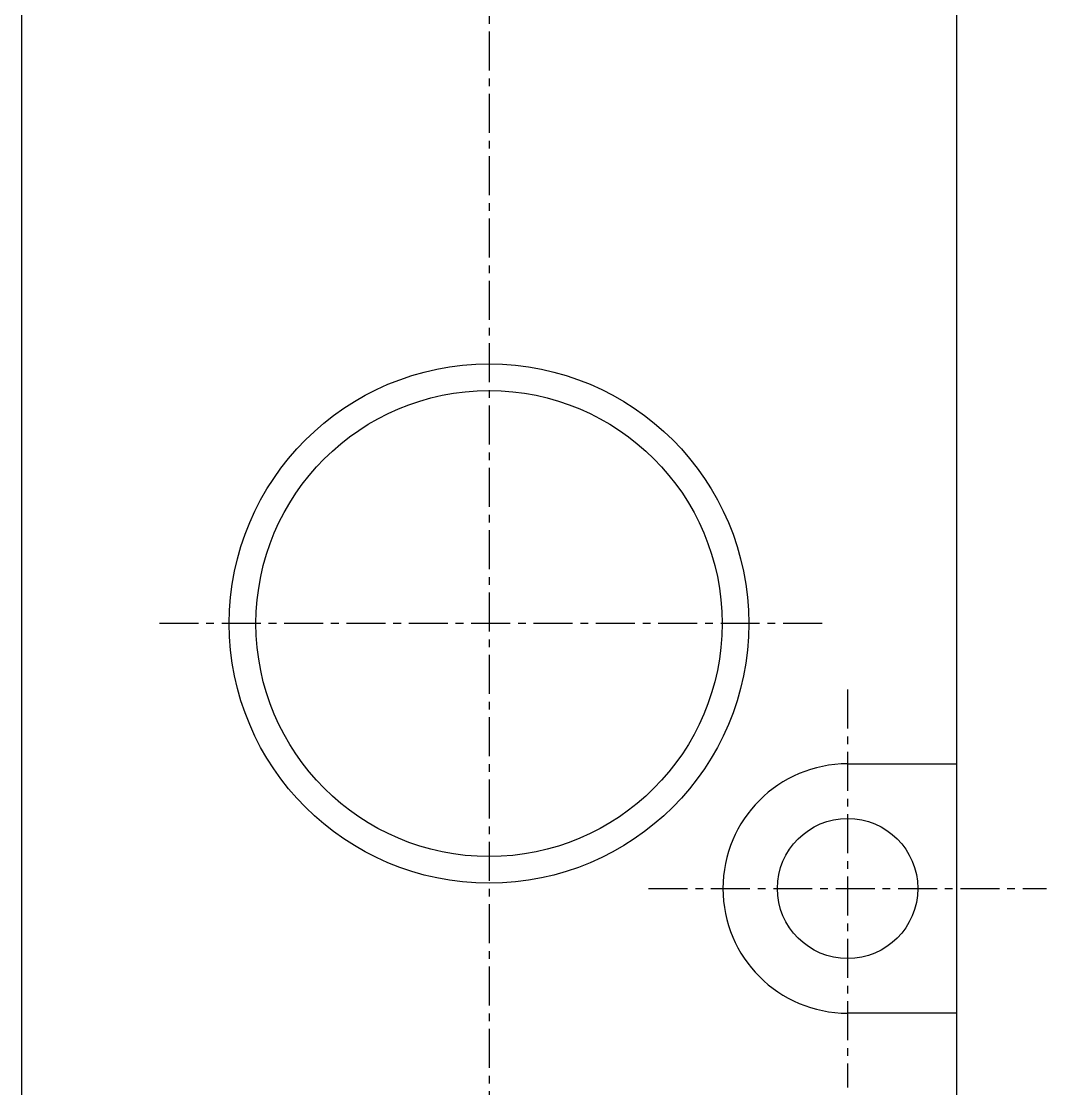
# Model space of a CAD drawing. Extents: x -7 to 305, y -225 to 131.
# Drawn here: x 44.85 to 77.73, y -109.91 to -75.67 of the extents above; entities that cross this region are included whole.
import ezdxf

# ---------------------------------------------------------------- set-up
doc = ezdxf.new("R2010")
doc.units = 0
doc.linetypes.add('CENTER', pattern=[2, 1.25, -0.25, 0.25, -0.25])
doc.layers.get('0').update_dxf_attribs({"linetype": 'CONTINUOUS'})
doc.layers.add('CENTER', color=1, linetype='CENTER')

msp = doc.modelspace()

# ---------------------------------------------------------------- linework, layer by layer
at = {"color": 7, "linetype": 'CONTINUOUS'}
for p, q in [((44.846, -44.988), (44.846, -153.988)), ((74.846, -153.988), (74.846, -44.988)), ((71.346, -99.488), (74.611, -99.488)), ((74.611, -99.488), (74.846, -99.488)), ((74.611, -107.488), (71.346, -107.488)), ((74.846, -107.488), (74.611, -107.488))]:
    msp.add_line(p, q, dxfattribs=at)
at = {"color": 3, "linetype": 'CONTINUOUS'}
msp.add_circle((59.846, -94.988), 8.331, dxfattribs=at)
at = {"color": 7, "linetype": 'CONTINUOUS'}
for centre, radius in [((59.846, -94.988), 7.475), ((71.346, -103.488), 2.25)]:
    msp.add_circle(centre, radius, dxfattribs=at)
msp.add_arc((71.346, -103.488), 4, 90, 270, dxfattribs=at)
at = {"layer": 'CENTER', "color": 1, "linetype": 'CENTER'}
for p, q in [((59.846, 22.005), (59.846, -159.487)), ((70.524, -94.988), (49.196, -94.988)), ((71.346, -97.106), (71.346, -109.871)), ((64.963, -103.488), (77.728, -103.488))]:
    msp.add_line(p, q, dxfattribs=at)

doc.saveas('drawing.dxf')
